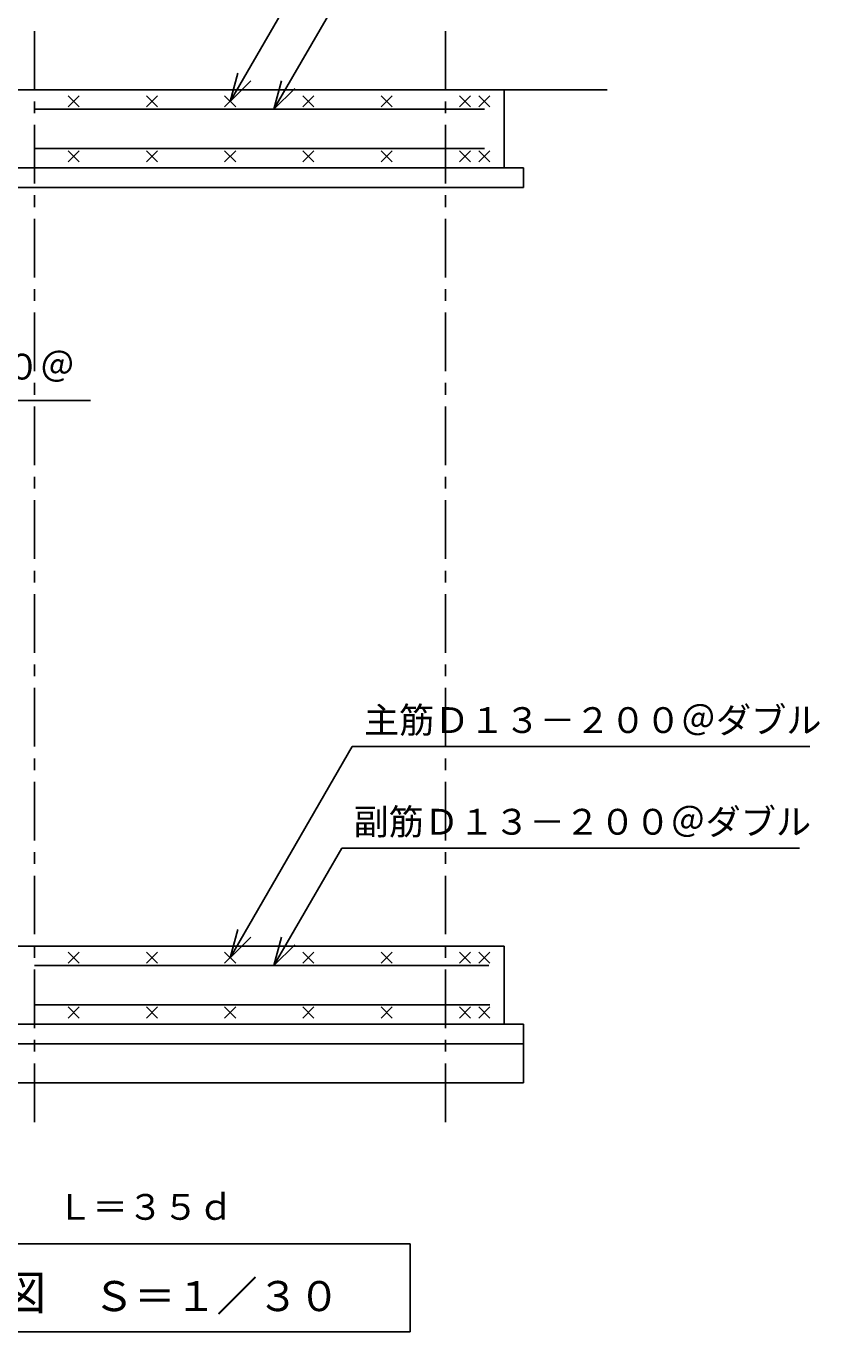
# Model space of a CAD drawing. Units: millimetres, scale not verified. Extents: x -24131 to 8910, y -6308 to 6308.
# Drawn here: x 1111 to 3140, y -1269 to 2070 of the extents above; entities that cross this region are included whole.
import ezdxf
from ezdxf.enums import TextEntityAlignment as Align

# ---------------------------------------------------------------- set-up
doc = ezdxf.new("R2010")
doc.units = ezdxf.units.MM
doc.header["$LTSCALE"] = 30
doc.linetypes.add('CHAIN1', pattern=[8, 5, -1, 1, -1])
doc.layers.add('0-8_製作', color=3, linetype='Continuous', lineweight=25)
doc.layers.add('0-D_08', color=2, linetype='Continuous', lineweight=25)
doc.styles.add('ＭＳ ゴシック', font='')
doc.styles.get('ＭＳ ゴシック').set_extended_font_data('MS Gothic')

msp = doc.modelspace()

# ---------------------------------------------------------------- linework, layer by layer
at = {"layer": '0-8_製作', "color": 2}
for p, q in [((1632.25, 1877.5), (1944.02, 2417.5)), ((1744.16, 1857.5), (1917.36, 2157.5)), ((-379.25, 1907.5), (2596.14, 1907.5)), ((2332.25, 1907.5), (2332.25, 1707.5)), ((182.24, 1707.5), (2382.25, 1707.5)), ((2382.25, 1707.5), (2382.25, 1657.5)), ((182.24, 1657.5), (2382.25, 1657.5)), ((220.81, 1112.77), (1274.94, 1112.77)), ((1632.25, -312.47), (1944.02, 227.52)), ((1944.02, 227.52), (3114.02, 227.52)), ((1744.16, -332.48), (1917.36, -32.47)), ((1917.36, -32.47), (3087.36, -32.47)), ((182.24, -282.48), (2332.25, -282.48)), ((2332.25, -282.48), (2332.25, -482.48)), ((-117.75, -482.48), (2382.25, -482.48)), ((2382.25, -482.48), (2382.25, -632.48)), ((-117.75, -632.48), (2382.25, -632.48))]:
    msp.add_line(p, q, dxfattribs=at)
at = {"layer": '0-8_製作', "color": 2, "linetype": 'CHAIN1'}
for p, q in [((1132.25, 2057.5), (1132.25, -748.49)), ((2182.25, 2057.5), (2182.25, -748.49))]:
    msp.add_line(p, q, dxfattribs=at)
at = {"layer": '0-8_製作'}
for p, q in [((1246.39, 1891.64), (1218.1, 1863.36)), ((1218.1, 1891.64), (1246.39, 1863.36)), ((1446.39, 1891.64), (1418.1, 1863.36)), ((1418.1, 1891.64), (1446.39, 1863.36)), ((1646.39, 1891.64), (1618.11, 1863.36)), ((1618.11, 1891.64), (1646.39, 1863.36)), ((1846.39, 1891.64), (1818.11, 1863.36)), ((1818.11, 1891.64), (1846.39, 1863.36)), ((2046.39, 1891.64), (2018.11, 1863.36)), ((2018.11, 1891.64), (2046.39, 1863.36)), ((2246.39, 1891.64), (2218.11, 1863.36)), ((2218.11, 1891.64), (2246.39, 1863.36)), ((2296.39, 1891.64), (2268.11, 1863.36)), ((2268.11, 1891.64), (2296.39, 1863.36)), ((1132.25, 1857.5), (2282.36, 1857.5)), ((1132.25, 1757.5), (2282.25, 1757.5)), ((1246.39, 1723.36), (1218.1, 1751.64)), ((1218.1, 1723.36), (1246.39, 1751.64)), ((1446.39, 1723.36), (1418.1, 1751.64)), ((1418.1, 1723.36), (1446.39, 1751.64)), ((1646.39, 1723.36), (1618.11, 1751.64)), ((1618.11, 1723.36), (1646.39, 1751.64)), ((1846.39, 1723.36), (1818.11, 1751.64)), ((1818.11, 1723.36), (1846.39, 1751.64)), ((2046.39, 1723.36), (2018.11, 1751.64)), ((2018.11, 1723.36), (2046.39, 1751.64)), ((2246.39, 1723.36), (2218.11, 1751.64)), ((2218.11, 1723.36), (2246.39, 1751.64)), ((2296.39, 1723.36), (2268.11, 1751.64)), ((2268.11, 1723.36), (2296.39, 1751.64)), ((1246.39, -298.33), (1218.1, -326.62)), ((1218.1, -298.33), (1246.39, -326.62)), ((1446.39, -298.33), (1418.1, -326.62)), ((1418.1, -298.33), (1446.39, -326.62)), ((1646.39, -298.33), (1618.11, -326.62)), ((1618.11, -298.33), (1646.39, -326.62)), ((1846.39, -298.33), (1818.11, -326.62)), ((1818.11, -298.33), (1846.39, -326.62)), ((2046.39, -298.33), (2018.11, -326.62)), ((2018.11, -298.33), (2046.39, -326.62)), ((2246.39, -298.33), (2218.11, -326.62)), ((2218.11, -298.33), (2246.39, -326.62)), ((2296.39, -298.33), (2268.11, -326.62)), ((2268.11, -298.33), (2296.39, -326.62)), ((1132.25, -332.47), (2293.58, -332.47)), ((1132.25, -432.48), (2296.16, -432.48)), ((1246.39, -466.62), (1218.1, -438.34)), ((1218.1, -466.62), (1246.39, -438.34)), ((1446.39, -466.62), (1418.1, -438.34)), ((1418.1, -466.62), (1446.39, -438.34)), ((1646.39, -466.62), (1618.11, -438.34)), ((1618.11, -466.62), (1646.39, -438.34)), ((1846.39, -466.62), (1818.11, -438.34)), ((1818.11, -466.62), (1846.39, -438.34)), ((2046.39, -466.62), (2018.11, -438.34)), ((2018.11, -466.62), (2046.39, -438.34)), ((2246.39, -466.62), (2218.11, -438.34)), ((2218.11, -466.62), (2246.39, -438.34)), ((2296.39, -466.62), (2268.11, -438.33)), ((2268.11, -466.62), (2296.39, -438.33)), ((172.25, -1044.25), (2092.25, -1044.25)), ((2092.25, -1269.25), (2092.25, -1044.25)), ((172.25, -1269.25), (2092.25, -1269.25))]:
    msp.add_line(p, q, dxfattribs=at)
at = {"layer": '0-8_製作', "color": 2}
for points in [[(1651.66, 1949.94), (1632.25, 1877.5), (1685.28, 1930.53)], [(1763.57, 1929.94), (1744.16, 1857.5), (1797.19, 1910.53)], [(1651.66, -240.03), (1632.25, -312.47), (1685.28, -259.44)], [(1763.57, -260.03), (1744.16, -332.48), (1797.19, -279.44)]]:
    msp.add_lwpolyline(points, dxfattribs=at)
at = {"layer": '0-D_08'}
msp.add_line((-117.75, -532.48), (2382.25, -532.48), dxfattribs=at)

# ---------------------------------------------------------------- texts
at = {"layer": '0-8_製作', "color": 4, "style": 'ＭＳ ゴシック'}
for s, height, p in [('帯筋\u3000Ｄ１０－１００＠', 65.98, (245.42, 1146.52)), ('主筋Ｄ１３－２００＠ダブル', 65.98, (1974.02, 242.52)), ('副筋Ｄ１３－２００＠ダブル', 65.98, (1947.37, -17.48)), ('Ｌ＝３５ｄ', 65.98, (1190.59, -1002.45)), ('Ｂ-Ｂ断面配筋図', 87.98, (262.25, -1239.25)), ('Ｓ＝１／３０', 76.98, (1282.25, -1239.25))]:
    msp.add_text(s, height=height, dxfattribs=at).set_placement(p, align=Align.BOTTOM_LEFT)

doc.saveas('drawing.dxf')
